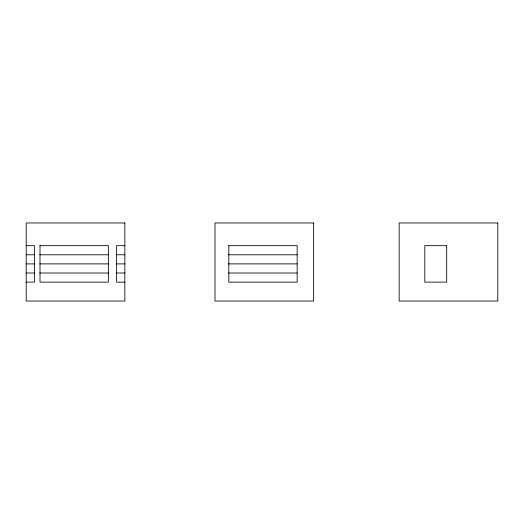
<?xml version="1.0" encoding="UTF-8"?>
<svg xmlns="http://www.w3.org/2000/svg" width="524" height="524" viewBox="0 0 524 524"><rect width="100%" height="100%" fill="white"/><g stroke="black" fill="none" stroke-linecap="round" stroke-linejoin="round"><path stroke-width="0.79" d="M26.2 245.671L34.44 245.671L34.44 282.122L26.2 282.122M39.706 245.671L108.363 245.671L108.363 282.122L40.014 282.122L40.014 245.671M124.843 245.671L116.603 245.671L116.603 282.122L124.843 282.122M228.503 245.671L297.16 245.671L297.16 282.122L228.811 282.122L228.811 245.671M26.357 254.782L34.44 254.782M39.706 254.782L108.363 254.782M116.603 254.782L124.823 254.782M228.503 254.782L297.16 254.782M26.357 263.893L34.44 263.893M39.706 263.893L108.363 263.893M116.603 263.893L124.823 263.893M228.503 263.893L297.16 263.893M26.357 273.011L34.44 273.011M39.706 273.011L108.363 273.011M116.603 273.011L124.823 273.011M228.503 273.011L297.16 273.011M124.843 222.969L26.2 222.969L26.2 301.031L124.843 301.031L124.843 222.969M313.64 222.969L214.997 222.969L214.997 301.031L313.64 301.031L313.64 222.969M497.8 222.969L399.157 222.969L399.157 301.031L497.8 301.031L497.8 222.969M446.697 245.671L424.807 245.671L424.807 282.122L446.697 282.122L446.697 245.671"/></g></svg>
